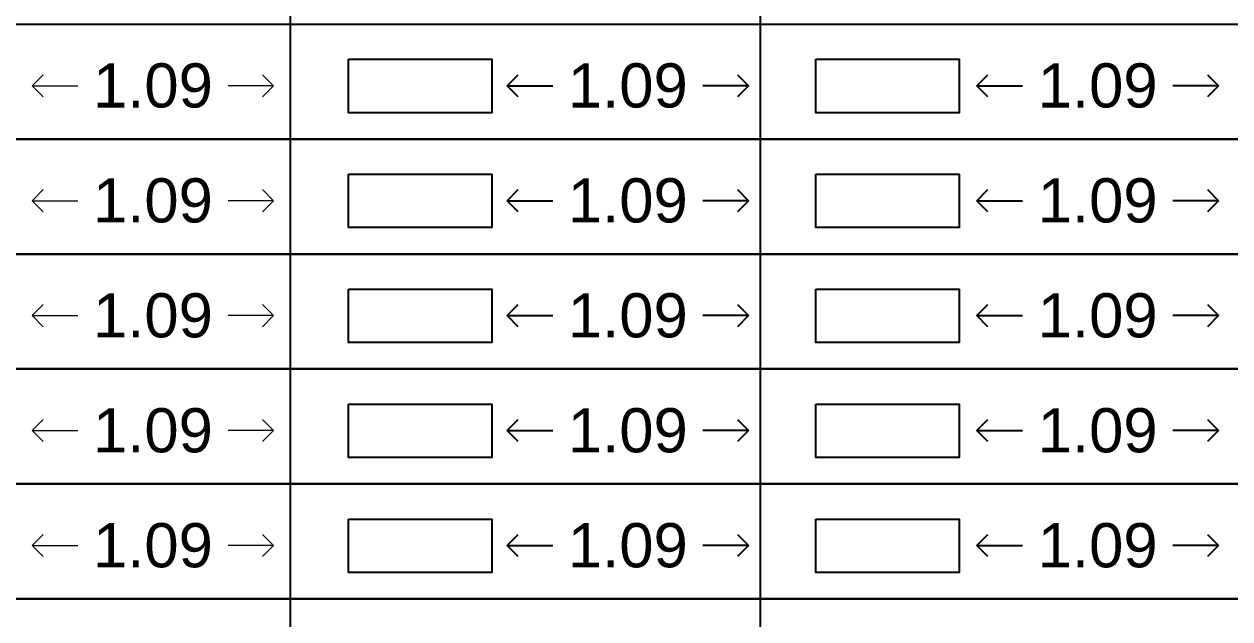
# Model space of a CAD drawing. Header units: metres. Extents: x -9481 to -9285, y 28740 to 57552.
# Drawn here: x -9452.65 to -9447.18, y 28754.5 to 28757.2 of the extents above; entities that cross this region are included whole.
import ezdxf

# ---------------------------------------------------------------- set-up
doc = ezdxf.new("R2010")
doc.units = ezdxf.units.M
doc.header["$PDMODE"] = 34
doc.header["$PDSIZE"] = -15
doc.layers.add('BLK_1_FLR_2_REGULAR_ROOM_1', color=7, linetype='Continuous', lineweight=0)
doc.layers.add('PLAN', color=7, linetype='Continuous', lineweight=40)
doc.layers.add('BLK_1_FLR_3_REGULAR_ROOM_1', color=7, linetype='Continuous')
doc.layers.add('BLK_1_FLR_4_REGULAR_ROOM_1', color=7, linetype='Continuous', plot=False)
doc.styles.add('Arial', font='arial.ttf', dxfattribs={"height": 0.2})
doc.styles.add('style2', font='arial.ttf', dxfattribs={"height": 0.3})
doc.dimstyles.new('INT DIM', dxfattribs={"dimtxt": 0.3, "dimasz": 0.1, "dimexe": 0.18, "dimexo": 0.0625, "dimgap": 0.09, "dimtad": 0, "dimzin": 0, "dimdsep": 46, "dimtxsty": 'style2', "dimblk": 'OPEN90', "dimcen": 0.09, "dimse1": 1, "dimse2": 1, "dimclrd": 250, "dimclrt": 256, "dimadec": 0, "dimazin": 0, "dimtfac": 1, "dimtofl": 0, "dimtmove": 0, "dimatfit": 3, "dimfxl": 0.18, "dimtolj": 1, "dimtzin": 0, "dimlwd": -1, "dimarcsym": 0})

# ---------------------------------------------------------------- blocks, each defined once
blk = doc.blocks.new('_Open90')
at = {"layer": 'PLAN', "color": 0, "lineweight": -2}
for p, q in [((0, 0), (-1, 0)), ((-0.5, 0.5), (0, 0)), ((0, 0), (-0.5, -0.5))]:
    blk.add_line(p, q, dxfattribs=at)
blk = doc.blocks.new('*D347')
at = {"layer": 'BLK_1_FLR_2_REGULAR_ROOM_1', "color": 250, "transparency": 16777216}
for p, q in [((-9452.5093, 28756.9188), (-9452.4024, 28756.9188)), ((-9451.6143, 28756.9188), (-9451.7213, 28756.9188))]:
    blk.add_line(p, q, dxfattribs=at)
at = {"layer": 'Defpoints', "color": 0, "transparency": 16777216}
for p in [(-9452.6093, 28757.0389), (-9451.5143, 28757.0389), (-9451.5143, 28756.9188)]:
    blk.add_point(p, dxfattribs=at)
at = {"layer": 'BLK_1_FLR_2_REGULAR_ROOM_1', "color": 250, "transparency": 16777216, "xscale": 0.1, "yscale": 0.1, "zscale": 0.1, "rotation": 180}
blk.add_blockref('_Open90', (-9452.6093, 28756.9188), dxfattribs=at)
at = {"layer": 'BLK_1_FLR_2_REGULAR_ROOM_1', "color": 250, "transparency": 16777216, "xscale": 0.1, "yscale": 0.1, "zscale": 0.1}
blk.add_blockref('_Open90', (-9451.5143, 28756.9188), dxfattribs=at)
at = {"layer": 'BLK_1_FLR_2_REGULAR_ROOM_1', "transparency": 16777216, "insert": (-9452.0618, 28756.9188), "char_height": 0.2, "attachment_point": 5, "style": 'Arial', "bg_fill": 3, "box_fill_scale": 1.1, "bg_fill_color": 256, "bg_fill_true_color": 13158600, "bg_fill_transparency": 0}
blk.add_mtext('\\A1;1.09', dxfattribs=at)
blk = doc.blocks.new('*D348')
at = {"layer": 'BLK_1_FLR_3_REGULAR_ROOM_1', "color": 250, "transparency": 16777216}
for p, q in [((-9450.3558, 28756.9188), (-9450.2489, 28756.9188)), ((-9449.4608, 28756.9188), (-9449.5678, 28756.9188))]:
    blk.add_line(p, q, dxfattribs=at)
at = {"layer": 'Defpoints', "color": 0, "transparency": 16777216}
for p in [(-9450.4558, 28757.0389), (-9449.3608, 28757.0389), (-9449.3608, 28756.9188)]:
    blk.add_point(p, dxfattribs=at)
at = {"layer": 'BLK_1_FLR_3_REGULAR_ROOM_1', "color": 250, "transparency": 16777216, "xscale": 0.1, "yscale": 0.1, "zscale": 0.1, "rotation": 180}
blk.add_blockref('_Open90', (-9450.4558, 28756.9188), dxfattribs=at)
at = {"layer": 'BLK_1_FLR_3_REGULAR_ROOM_1', "color": 250, "transparency": 16777216, "xscale": 0.1, "yscale": 0.1, "zscale": 0.1}
blk.add_blockref('_Open90', (-9449.3608, 28756.9188), dxfattribs=at)
at = {"layer": 'BLK_1_FLR_3_REGULAR_ROOM_1', "transparency": 16777216, "insert": (-9449.9083, 28756.9188), "char_height": 0.2, "attachment_point": 5, "style": 'Arial', "bg_fill": 3, "box_fill_scale": 1.1, "bg_fill_color": 256, "bg_fill_true_color": 13158600, "bg_fill_transparency": 0}
blk.add_mtext('\\A1;1.09', dxfattribs=at)
blk = doc.blocks.new('*D349')
at = {"layer": 'BLK_1_FLR_4_REGULAR_ROOM_1', "color": 250, "transparency": 16777216}
for p, q in [((-9448.2254, 28756.9188), (-9448.1184, 28756.9188)), ((-9447.3304, 28756.9188), (-9447.4373, 28756.9188))]:
    blk.add_line(p, q, dxfattribs=at)
at = {"layer": 'Defpoints', "color": 0, "transparency": 16777216}
for p in [(-9448.3254, 28757.0389), (-9447.2304, 28757.0389), (-9447.2304, 28756.9188)]:
    blk.add_point(p, dxfattribs=at)
at = {"layer": 'BLK_1_FLR_4_REGULAR_ROOM_1', "color": 250, "transparency": 16777216, "xscale": 0.1, "yscale": 0.1, "zscale": 0.1, "rotation": 180}
blk.add_blockref('_Open90', (-9448.3254, 28756.9188), dxfattribs=at)
at = {"layer": 'BLK_1_FLR_4_REGULAR_ROOM_1', "color": 250, "transparency": 16777216, "xscale": 0.1, "yscale": 0.1, "zscale": 0.1}
blk.add_blockref('_Open90', (-9447.2304, 28756.9188), dxfattribs=at)
at = {"layer": 'BLK_1_FLR_4_REGULAR_ROOM_1', "transparency": 16777216, "insert": (-9447.7779, 28756.9188), "char_height": 0.2, "attachment_point": 5, "style": 'Arial', "bg_fill": 3, "box_fill_scale": 1.1, "bg_fill_color": 256, "bg_fill_true_color": 13158600, "bg_fill_transparency": 0}
blk.add_mtext('\\A1;1.09', dxfattribs=at)
blk = doc.blocks.new('*D354')
at = {"layer": 'BLK_1_FLR_2_REGULAR_ROOM_1', "color": 250, "transparency": 16777216}
for p, q in [((-9452.5093, 28756.3982), (-9452.4024, 28756.3982)), ((-9451.6143, 28756.3982), (-9451.7213, 28756.3982))]:
    blk.add_line(p, q, dxfattribs=at)
at = {"layer": 'Defpoints', "color": 0, "transparency": 16777216}
for p in [(-9452.6093, 28756.5182), (-9451.5143, 28756.5182), (-9451.5143, 28756.3982)]:
    blk.add_point(p, dxfattribs=at)
at = {"layer": 'BLK_1_FLR_2_REGULAR_ROOM_1', "color": 250, "transparency": 16777216, "xscale": 0.1, "yscale": 0.1, "zscale": 0.1, "rotation": 180}
blk.add_blockref('_Open90', (-9452.6093, 28756.3982), dxfattribs=at)
at = {"layer": 'BLK_1_FLR_2_REGULAR_ROOM_1', "color": 250, "transparency": 16777216, "xscale": 0.1, "yscale": 0.1, "zscale": 0.1}
blk.add_blockref('_Open90', (-9451.5143, 28756.3982), dxfattribs=at)
at = {"layer": 'BLK_1_FLR_2_REGULAR_ROOM_1', "transparency": 16777216, "insert": (-9452.0618, 28756.3982), "char_height": 0.2, "attachment_point": 5, "style": 'Arial', "bg_fill": 3, "box_fill_scale": 1.1, "bg_fill_color": 256, "bg_fill_true_color": 13158600, "bg_fill_transparency": 0}
blk.add_mtext('\\A1;1.09', dxfattribs=at)
blk = doc.blocks.new('*D355')
at = {"layer": 'BLK_1_FLR_3_REGULAR_ROOM_1', "color": 250, "transparency": 16777216}
for p, q in [((-9450.3558, 28756.3982), (-9450.2489, 28756.3982)), ((-9449.4608, 28756.3982), (-9449.5678, 28756.3982))]:
    blk.add_line(p, q, dxfattribs=at)
at = {"layer": 'Defpoints', "color": 0, "transparency": 16777216}
for p in [(-9450.4558, 28756.5182), (-9449.3608, 28756.5182), (-9449.3608, 28756.3982)]:
    blk.add_point(p, dxfattribs=at)
at = {"layer": 'BLK_1_FLR_3_REGULAR_ROOM_1', "color": 250, "transparency": 16777216, "xscale": 0.1, "yscale": 0.1, "zscale": 0.1, "rotation": 180}
blk.add_blockref('_Open90', (-9450.4558, 28756.3982), dxfattribs=at)
at = {"layer": 'BLK_1_FLR_3_REGULAR_ROOM_1', "color": 250, "transparency": 16777216, "xscale": 0.1, "yscale": 0.1, "zscale": 0.1}
blk.add_blockref('_Open90', (-9449.3608, 28756.3982), dxfattribs=at)
at = {"layer": 'BLK_1_FLR_3_REGULAR_ROOM_1', "transparency": 16777216, "insert": (-9449.9083, 28756.3982), "char_height": 0.2, "attachment_point": 5, "style": 'Arial', "bg_fill": 3, "box_fill_scale": 1.1, "bg_fill_color": 256, "bg_fill_true_color": 13158600, "bg_fill_transparency": 0}
blk.add_mtext('\\A1;1.09', dxfattribs=at)
blk = doc.blocks.new('*D356')
at = {"layer": 'BLK_1_FLR_4_REGULAR_ROOM_1', "color": 250, "transparency": 16777216}
for p, q in [((-9448.2254, 28756.3982), (-9448.1184, 28756.3982)), ((-9447.3304, 28756.3982), (-9447.4373, 28756.3982))]:
    blk.add_line(p, q, dxfattribs=at)
at = {"layer": 'Defpoints', "color": 0, "transparency": 16777216}
for p in [(-9448.3254, 28756.5182), (-9447.2304, 28756.5182), (-9447.2304, 28756.3982)]:
    blk.add_point(p, dxfattribs=at)
at = {"layer": 'BLK_1_FLR_4_REGULAR_ROOM_1', "color": 250, "transparency": 16777216, "xscale": 0.1, "yscale": 0.1, "zscale": 0.1, "rotation": 180}
blk.add_blockref('_Open90', (-9448.3254, 28756.3982), dxfattribs=at)
at = {"layer": 'BLK_1_FLR_4_REGULAR_ROOM_1', "color": 250, "transparency": 16777216, "xscale": 0.1, "yscale": 0.1, "zscale": 0.1}
blk.add_blockref('_Open90', (-9447.2304, 28756.3982), dxfattribs=at)
at = {"layer": 'BLK_1_FLR_4_REGULAR_ROOM_1', "transparency": 16777216, "insert": (-9447.7779, 28756.3982), "char_height": 0.2, "attachment_point": 5, "style": 'Arial', "bg_fill": 3, "box_fill_scale": 1.1, "bg_fill_color": 256, "bg_fill_true_color": 13158600, "bg_fill_transparency": 0}
blk.add_mtext('\\A1;1.09', dxfattribs=at)
blk = doc.blocks.new('*D361')
at = {"layer": 'BLK_1_FLR_2_REGULAR_ROOM_1', "color": 250, "transparency": 16777216}
for p, q in [((-9452.5093, 28755.8775), (-9452.4024, 28755.8775)), ((-9451.6143, 28755.8775), (-9451.7213, 28755.8775))]:
    blk.add_line(p, q, dxfattribs=at)
at = {"layer": 'Defpoints', "color": 0, "transparency": 16777216}
for p in [(-9452.6093, 28755.9976), (-9451.5143, 28755.9976), (-9451.5143, 28755.8775)]:
    blk.add_point(p, dxfattribs=at)
at = {"layer": 'BLK_1_FLR_2_REGULAR_ROOM_1', "color": 250, "transparency": 16777216, "xscale": 0.1, "yscale": 0.1, "zscale": 0.1, "rotation": 180}
blk.add_blockref('_Open90', (-9452.6093, 28755.8775), dxfattribs=at)
at = {"layer": 'BLK_1_FLR_2_REGULAR_ROOM_1', "color": 250, "transparency": 16777216, "xscale": 0.1, "yscale": 0.1, "zscale": 0.1}
blk.add_blockref('_Open90', (-9451.5143, 28755.8775), dxfattribs=at)
at = {"layer": 'BLK_1_FLR_2_REGULAR_ROOM_1', "transparency": 16777216, "insert": (-9452.0618, 28755.8775), "char_height": 0.2, "attachment_point": 5, "style": 'Arial', "bg_fill": 3, "box_fill_scale": 1.1, "bg_fill_color": 256, "bg_fill_true_color": 13158600, "bg_fill_transparency": 0}
blk.add_mtext('\\A1;1.09', dxfattribs=at)
blk = doc.blocks.new('*D362')
at = {"layer": 'BLK_1_FLR_3_REGULAR_ROOM_1', "color": 250, "transparency": 16777216}
for p, q in [((-9450.3558, 28755.8775), (-9450.2489, 28755.8775)), ((-9449.4608, 28755.8775), (-9449.5678, 28755.8775))]:
    blk.add_line(p, q, dxfattribs=at)
at = {"layer": 'Defpoints', "color": 0, "transparency": 16777216}
for p in [(-9450.4558, 28755.9976), (-9449.3608, 28755.9976), (-9449.3608, 28755.8775)]:
    blk.add_point(p, dxfattribs=at)
at = {"layer": 'BLK_1_FLR_3_REGULAR_ROOM_1', "color": 250, "transparency": 16777216, "xscale": 0.1, "yscale": 0.1, "zscale": 0.1, "rotation": 180}
blk.add_blockref('_Open90', (-9450.4558, 28755.8775), dxfattribs=at)
at = {"layer": 'BLK_1_FLR_3_REGULAR_ROOM_1', "color": 250, "transparency": 16777216, "xscale": 0.1, "yscale": 0.1, "zscale": 0.1}
blk.add_blockref('_Open90', (-9449.3608, 28755.8775), dxfattribs=at)
at = {"layer": 'BLK_1_FLR_3_REGULAR_ROOM_1', "transparency": 16777216, "insert": (-9449.9083, 28755.8775), "char_height": 0.2, "attachment_point": 5, "style": 'Arial', "bg_fill": 3, "box_fill_scale": 1.1, "bg_fill_color": 256, "bg_fill_true_color": 13158600, "bg_fill_transparency": 0}
blk.add_mtext('\\A1;1.09', dxfattribs=at)
blk = doc.blocks.new('*D363')
at = {"layer": 'BLK_1_FLR_4_REGULAR_ROOM_1', "color": 250, "transparency": 16777216}
for p, q in [((-9448.2254, 28755.8775), (-9448.1184, 28755.8775)), ((-9447.3304, 28755.8775), (-9447.4373, 28755.8775))]:
    blk.add_line(p, q, dxfattribs=at)
at = {"layer": 'Defpoints', "color": 0, "transparency": 16777216}
for p in [(-9448.3254, 28755.9976), (-9447.2304, 28755.9976), (-9447.2304, 28755.8775)]:
    blk.add_point(p, dxfattribs=at)
at = {"layer": 'BLK_1_FLR_4_REGULAR_ROOM_1', "color": 250, "transparency": 16777216, "xscale": 0.1, "yscale": 0.1, "zscale": 0.1, "rotation": 180}
blk.add_blockref('_Open90', (-9448.3254, 28755.8775), dxfattribs=at)
at = {"layer": 'BLK_1_FLR_4_REGULAR_ROOM_1', "color": 250, "transparency": 16777216, "xscale": 0.1, "yscale": 0.1, "zscale": 0.1}
blk.add_blockref('_Open90', (-9447.2304, 28755.8775), dxfattribs=at)
at = {"layer": 'BLK_1_FLR_4_REGULAR_ROOM_1', "transparency": 16777216, "insert": (-9447.7779, 28755.8775), "char_height": 0.2, "attachment_point": 5, "style": 'Arial', "bg_fill": 3, "box_fill_scale": 1.1, "bg_fill_color": 256, "bg_fill_true_color": 13158600, "bg_fill_transparency": 0}
blk.add_mtext('\\A1;1.09', dxfattribs=at)
blk = doc.blocks.new('*D368')
at = {"layer": 'BLK_1_FLR_2_REGULAR_ROOM_1', "color": 250, "transparency": 16777216}
for p, q in [((-9452.5093, 28755.3569), (-9452.4024, 28755.3569)), ((-9451.6143, 28755.3569), (-9451.7213, 28755.3569))]:
    blk.add_line(p, q, dxfattribs=at)
at = {"layer": 'Defpoints', "color": 0, "transparency": 16777216}
for p in [(-9452.6093, 28755.477), (-9451.5143, 28755.477), (-9451.5143, 28755.3569)]:
    blk.add_point(p, dxfattribs=at)
at = {"layer": 'BLK_1_FLR_2_REGULAR_ROOM_1', "color": 250, "transparency": 16777216, "xscale": 0.1, "yscale": 0.1, "zscale": 0.1, "rotation": 180}
blk.add_blockref('_Open90', (-9452.6093, 28755.3569), dxfattribs=at)
at = {"layer": 'BLK_1_FLR_2_REGULAR_ROOM_1', "color": 250, "transparency": 16777216, "xscale": 0.1, "yscale": 0.1, "zscale": 0.1}
blk.add_blockref('_Open90', (-9451.5143, 28755.3569), dxfattribs=at)
at = {"layer": 'BLK_1_FLR_2_REGULAR_ROOM_1', "transparency": 16777216, "insert": (-9452.0618, 28755.3569), "char_height": 0.2, "attachment_point": 5, "style": 'Arial', "bg_fill": 3, "box_fill_scale": 1.1, "bg_fill_color": 256, "bg_fill_true_color": 13158600, "bg_fill_transparency": 0}
blk.add_mtext('\\A1;1.09', dxfattribs=at)
blk = doc.blocks.new('*D369')
at = {"layer": 'BLK_1_FLR_3_REGULAR_ROOM_1', "color": 250, "transparency": 16777216}
for p, q in [((-9450.3558, 28755.3569), (-9450.2489, 28755.3569)), ((-9449.4608, 28755.3569), (-9449.5678, 28755.3569))]:
    blk.add_line(p, q, dxfattribs=at)
at = {"layer": 'Defpoints', "color": 0, "transparency": 16777216}
for p in [(-9450.4558, 28755.477), (-9449.3608, 28755.477), (-9449.3608, 28755.3569)]:
    blk.add_point(p, dxfattribs=at)
at = {"layer": 'BLK_1_FLR_3_REGULAR_ROOM_1', "color": 250, "transparency": 16777216, "xscale": 0.1, "yscale": 0.1, "zscale": 0.1, "rotation": 180}
blk.add_blockref('_Open90', (-9450.4558, 28755.3569), dxfattribs=at)
at = {"layer": 'BLK_1_FLR_3_REGULAR_ROOM_1', "color": 250, "transparency": 16777216, "xscale": 0.1, "yscale": 0.1, "zscale": 0.1}
blk.add_blockref('_Open90', (-9449.3608, 28755.3569), dxfattribs=at)
at = {"layer": 'BLK_1_FLR_3_REGULAR_ROOM_1', "transparency": 16777216, "insert": (-9449.9083, 28755.3569), "char_height": 0.2, "attachment_point": 5, "style": 'Arial', "bg_fill": 3, "box_fill_scale": 1.1, "bg_fill_color": 256, "bg_fill_true_color": 13158600, "bg_fill_transparency": 0}
blk.add_mtext('\\A1;1.09', dxfattribs=at)
blk = doc.blocks.new('*D370')
at = {"layer": 'BLK_1_FLR_4_REGULAR_ROOM_1', "color": 250, "transparency": 16777216}
for p, q in [((-9448.2254, 28755.3569), (-9448.1184, 28755.3569)), ((-9447.3304, 28755.3569), (-9447.4373, 28755.3569))]:
    blk.add_line(p, q, dxfattribs=at)
at = {"layer": 'Defpoints', "color": 0, "transparency": 16777216}
for p in [(-9448.3254, 28755.477), (-9447.2304, 28755.477), (-9447.2304, 28755.3569)]:
    blk.add_point(p, dxfattribs=at)
at = {"layer": 'BLK_1_FLR_4_REGULAR_ROOM_1', "color": 250, "transparency": 16777216, "xscale": 0.1, "yscale": 0.1, "zscale": 0.1, "rotation": 180}
blk.add_blockref('_Open90', (-9448.3254, 28755.3569), dxfattribs=at)
at = {"layer": 'BLK_1_FLR_4_REGULAR_ROOM_1', "color": 250, "transparency": 16777216, "xscale": 0.1, "yscale": 0.1, "zscale": 0.1}
blk.add_blockref('_Open90', (-9447.2304, 28755.3569), dxfattribs=at)
at = {"layer": 'BLK_1_FLR_4_REGULAR_ROOM_1', "transparency": 16777216, "insert": (-9447.7779, 28755.3569), "char_height": 0.2, "attachment_point": 5, "style": 'Arial', "bg_fill": 3, "box_fill_scale": 1.1, "bg_fill_color": 256, "bg_fill_true_color": 13158600, "bg_fill_transparency": 0}
blk.add_mtext('\\A1;1.09', dxfattribs=at)
blk = doc.blocks.new('*D382')
at = {"layer": 'BLK_1_FLR_2_REGULAR_ROOM_1', "color": 250, "transparency": 16777216}
for p, q in [((-9452.5093, 28754.8362), (-9452.4024, 28754.8362)), ((-9451.6143, 28754.8362), (-9451.7213, 28754.8362))]:
    blk.add_line(p, q, dxfattribs=at)
at = {"layer": 'Defpoints', "color": 0, "transparency": 16777216}
for p in [(-9452.6093, 28754.9563), (-9451.5143, 28754.9563), (-9451.5143, 28754.8362)]:
    blk.add_point(p, dxfattribs=at)
at = {"layer": 'BLK_1_FLR_2_REGULAR_ROOM_1', "color": 250, "transparency": 16777216, "xscale": 0.1, "yscale": 0.1, "zscale": 0.1, "rotation": 180}
blk.add_blockref('_Open90', (-9452.6093, 28754.8362), dxfattribs=at)
at = {"layer": 'BLK_1_FLR_2_REGULAR_ROOM_1', "color": 250, "transparency": 16777216, "xscale": 0.1, "yscale": 0.1, "zscale": 0.1}
blk.add_blockref('_Open90', (-9451.5143, 28754.8362), dxfattribs=at)
at = {"layer": 'BLK_1_FLR_2_REGULAR_ROOM_1', "transparency": 16777216, "insert": (-9452.0618, 28754.8362), "char_height": 0.2, "attachment_point": 5, "style": 'Arial', "bg_fill": 3, "box_fill_scale": 1.1, "bg_fill_color": 256, "bg_fill_true_color": 13158600, "bg_fill_transparency": 0}
blk.add_mtext('\\A1;1.09', dxfattribs=at)
blk = doc.blocks.new('*D383')
at = {"layer": 'BLK_1_FLR_3_REGULAR_ROOM_1', "color": 250, "transparency": 16777216}
for p, q in [((-9450.3558, 28754.8362), (-9450.2489, 28754.8362)), ((-9449.4608, 28754.8362), (-9449.5678, 28754.8362))]:
    blk.add_line(p, q, dxfattribs=at)
at = {"layer": 'Defpoints', "color": 0, "transparency": 16777216}
for p in [(-9450.4558, 28754.9563), (-9449.3608, 28754.9563), (-9449.3608, 28754.8362)]:
    blk.add_point(p, dxfattribs=at)
at = {"layer": 'BLK_1_FLR_3_REGULAR_ROOM_1', "color": 250, "transparency": 16777216, "xscale": 0.1, "yscale": 0.1, "zscale": 0.1, "rotation": 180}
blk.add_blockref('_Open90', (-9450.4558, 28754.8362), dxfattribs=at)
at = {"layer": 'BLK_1_FLR_3_REGULAR_ROOM_1', "color": 250, "transparency": 16777216, "xscale": 0.1, "yscale": 0.1, "zscale": 0.1}
blk.add_blockref('_Open90', (-9449.3608, 28754.8362), dxfattribs=at)
at = {"layer": 'BLK_1_FLR_3_REGULAR_ROOM_1', "transparency": 16777216, "insert": (-9449.9083, 28754.8362), "char_height": 0.2, "attachment_point": 5, "style": 'Arial', "bg_fill": 3, "box_fill_scale": 1.1, "bg_fill_color": 256, "bg_fill_true_color": 13158600, "bg_fill_transparency": 0}
blk.add_mtext('\\A1;1.09', dxfattribs=at)
blk = doc.blocks.new('*D384')
at = {"layer": 'BLK_1_FLR_4_REGULAR_ROOM_1', "color": 250, "transparency": 16777216}
for p, q in [((-9448.2254, 28754.8362), (-9448.1184, 28754.8362)), ((-9447.3304, 28754.8362), (-9447.4373, 28754.8362))]:
    blk.add_line(p, q, dxfattribs=at)
at = {"layer": 'Defpoints', "color": 0, "transparency": 16777216}
for p in [(-9448.3254, 28754.9563), (-9447.2304, 28754.9563), (-9447.2304, 28754.8362)]:
    blk.add_point(p, dxfattribs=at)
at = {"layer": 'BLK_1_FLR_4_REGULAR_ROOM_1', "color": 250, "transparency": 16777216, "xscale": 0.1, "yscale": 0.1, "zscale": 0.1, "rotation": 180}
blk.add_blockref('_Open90', (-9448.3254, 28754.8362), dxfattribs=at)
at = {"layer": 'BLK_1_FLR_4_REGULAR_ROOM_1', "color": 250, "transparency": 16777216, "xscale": 0.1, "yscale": 0.1, "zscale": 0.1}
blk.add_blockref('_Open90', (-9447.2304, 28754.8362), dxfattribs=at)
at = {"layer": 'BLK_1_FLR_4_REGULAR_ROOM_1', "transparency": 16777216, "insert": (-9447.7779, 28754.8362), "char_height": 0.2, "attachment_point": 5, "style": 'Arial', "bg_fill": 3, "box_fill_scale": 1.1, "bg_fill_color": 256, "bg_fill_true_color": 13158600, "bg_fill_transparency": 0}
blk.add_mtext('\\A1;1.09', dxfattribs=at)

msp = doc.modelspace()

# ---------------------------------------------------------------- linework, layer by layer
for p, q in [((-9451.4401, 28757.7184), (-9451.4401, 28757.1978)), ((-9449.3086, 28757.7184), (-9449.3086, 28757.1978)), ((-9451.4401, 28757.1978), (-9451.4401, 28756.6772)), ((-9449.3086, 28757.1978), (-9449.3086, 28756.6772)), ((-9451.4401, 28756.6772), (-9451.4401, 28756.1565)), ((-9449.3086, 28756.6772), (-9449.3086, 28756.1565)), ((-9451.4401, 28756.1565), (-9451.4401, 28755.6359)), ((-9449.3086, 28756.1565), (-9449.3086, 28755.6359)), ((-9451.4401, 28755.6359), (-9451.4401, 28755.1152)), ((-9449.3086, 28755.6359), (-9449.3086, 28755.1152)), ((-9451.4401, 28755.1152), (-9451.4401, 28754.5946)), ((-9449.3086, 28755.1152), (-9449.3086, 28754.5946)), ((-9451.4401, 28754.5946), (-9451.4401, 28754.0739)), ((-9449.3086, 28754.5946), (-9449.3086, 28754.0739))]:
    msp.add_line(p, q)
for points in [[(-9461.7318, 28757.1978), (-9442.23, 28757.1978), (-9442.23, 28756.6772), (-9461.7318, 28756.6772)], [(-9461.7318, 28756.6772), (-9442.23, 28756.6772), (-9442.23, 28756.1565), (-9461.7318, 28756.1565)], [(-9461.7318, 28756.1565), (-9442.23, 28756.1565), (-9442.23, 28755.6359), (-9461.7318, 28755.6359)], [(-9461.7318, 28755.6359), (-9442.23, 28755.6359), (-9442.23, 28755.1152), (-9481.2579, 28755.1152), (-9481.2579, 28755.6359), (-9481.2579, 28755.6359)]]:
    msp.add_lwpolyline(points)
msp.add_lwpolyline([(-9481.2579, 28754.5946), (-9442.23, 28754.5946), (-9442.23, 28754.0739), (-9481.2579, 28754.0739), (-9481.2579, 28754.5946)], close=True)
at = {"layer": 'BLK_1_FLR_3_REGULAR_ROOM_1', "color": 36}
msp.add_lwpolyline([(-9451.1743, 28757.0389), (-9450.5251, 28757.0389), (-9450.5251, 28756.7967), (-9451.1743, 28756.7967)], close=True, dxfattribs=at)
at = {"layer": 'BLK_1_FLR_3_REGULAR_ROOM_1', "color": 37}
msp.add_lwpolyline([(-9451.1743, 28756.5182), (-9450.5251, 28756.5182), (-9450.5251, 28756.2761), (-9451.1743, 28756.2761)], close=True, dxfattribs=at)
at = {"layer": 'BLK_1_FLR_3_REGULAR_ROOM_1', "color": 38}
for points in [[(-9451.1743, 28755.9976), (-9450.5251, 28755.9976), (-9450.5251, 28755.7554), (-9451.1743, 28755.7554)], [(-9451.1743, 28754.9563), (-9450.5251, 28754.9563), (-9450.5251, 28754.7142), (-9451.1743, 28754.7142)]]:
    msp.add_lwpolyline(points, close=True, dxfattribs=at)
at = {"layer": 'BLK_1_FLR_3_REGULAR_ROOM_1', "color": 39}
msp.add_lwpolyline([(-9451.1743, 28755.477), (-9450.5251, 28755.477), (-9450.5251, 28755.2348), (-9451.1743, 28755.2348)], close=True, dxfattribs=at)
at = {"layer": 'BLK_1_FLR_4_REGULAR_ROOM_1', "color": 36}
msp.add_lwpolyline([(-9449.0552, 28757.0389), (-9448.406, 28757.0389), (-9448.406, 28756.7967), (-9449.0552, 28756.7967)], close=True, dxfattribs=at)
at = {"layer": 'BLK_1_FLR_4_REGULAR_ROOM_1', "color": 37}
msp.add_lwpolyline([(-9449.0552, 28756.5182), (-9448.406, 28756.5182), (-9448.406, 28756.2761), (-9449.0552, 28756.2761)], close=True, dxfattribs=at)
at = {"layer": 'BLK_1_FLR_4_REGULAR_ROOM_1', "color": 38}
for points in [[(-9449.0552, 28755.9976), (-9448.406, 28755.9976), (-9448.406, 28755.7554), (-9449.0552, 28755.7554)], [(-9449.0552, 28754.9563), (-9448.406, 28754.9563), (-9448.406, 28754.7142), (-9449.0552, 28754.7142)]]:
    msp.add_lwpolyline(points, close=True, dxfattribs=at)
at = {"layer": 'BLK_1_FLR_4_REGULAR_ROOM_1', "color": 39}
msp.add_lwpolyline([(-9449.0552, 28755.477), (-9448.406, 28755.477), (-9448.406, 28755.2348), (-9449.0552, 28755.2348)], close=True, dxfattribs=at)

# ---------------------------------------------------------------- dimensions: what is measured, and where the dimension line sits
at = {"layer": 'BLK_1_FLR_2_REGULAR_ROOM_1', "color": 38}
dim = msp.add_linear_dim(base=(-9451.51435, 28754.83623), p1=(-9452.60932, 28754.9563), p2=(-9451.51435, 28754.9563), dimstyle='INT DIM', override={"dimtxt": 0.2, "dimtxsty": 'Arial', "dimfxl": 0.125, "dimtfill": 1, "dimtfillclr": 7, "dimarcsym": 1}, dxfattribs=at)
dim.commit()
dim.dimension.update_dxf_attribs({"geometry": '*D382', "text_midpoint": (-9452.06184, 28754.83623)})
at = {"layer": 'BLK_1_FLR_3_REGULAR_ROOM_1', "color": 38}
dim = msp.add_linear_dim(base=(-9449.36082, 28754.83623), p1=(-9450.4558, 28754.9563), p2=(-9449.36082, 28754.9563), dimstyle='INT DIM', override={"dimtxt": 0.2, "dimtxsty": 'Arial', "dimfxl": 0.125, "dimtfill": 1, "dimtfillclr": 7, "dimarcsym": 1}, dxfattribs=at)
dim.commit()
dim.dimension.update_dxf_attribs({"geometry": '*D383', "text_midpoint": (-9449.90831, 28754.83623)})
at = {"layer": 'BLK_1_FLR_4_REGULAR_ROOM_1', "color": 38}
dim = msp.add_linear_dim(base=(-9447.23039, 28754.83623), p1=(-9448.32537, 28754.9563), p2=(-9447.23039, 28754.9563), dimstyle='INT DIM', override={"dimtxt": 0.2, "dimtxsty": 'Arial', "dimfxl": 0.125, "dimtfill": 1, "dimtfillclr": 7, "dimarcsym": 1}, dxfattribs=at)
dim.commit()
dim.dimension.update_dxf_attribs({"geometry": '*D384', "text_midpoint": (-9447.77788, 28754.83623)})

# ---------------------------------------------------------------- next in the draw order: linework, layer by layer
msp.add_lwpolyline([(-9481.2579, 28755.1152), (-9442.23, 28755.1152), (-9442.23, 28754.5946), (-9481.2579, 28754.5946), (-9481.2579, 28755.1152)], close=True)

# ---------------------------------------------------------------- next in the draw order: dimensions: what is measured, and where the dimension line sits
at = {"layer": 'BLK_1_FLR_2_REGULAR_ROOM_1', "color": 36}
dim = msp.add_linear_dim(base=(-9451.51435, 28756.91882), p1=(-9452.60932, 28757.03889), p2=(-9451.51435, 28757.03889), dimstyle='INT DIM', override={"dimtxt": 0.2, "dimtxsty": 'Arial', "dimfxl": 0.125, "dimtfill": 1, "dimtfillclr": 7, "dimarcsym": 1}, dxfattribs=at)
dim.commit()
dim.dimension.update_dxf_attribs({"geometry": '*D347', "text_midpoint": (-9452.06184, 28756.91882)})
at = {"layer": 'BLK_1_FLR_2_REGULAR_ROOM_1', "color": 37}
dim = msp.add_linear_dim(base=(-9451.51435, 28756.39817), p1=(-9452.60932, 28756.51825), p2=(-9451.51435, 28756.51825), dimstyle='INT DIM', override={"dimtxt": 0.2, "dimtxsty": 'Arial', "dimfxl": 0.125, "dimtfill": 1, "dimtfillclr": 7, "dimarcsym": 1}, dxfattribs=at)
dim.commit()
dim.dimension.update_dxf_attribs({"geometry": '*D354', "text_midpoint": (-9452.06184, 28756.39817)})
at = {"layer": 'BLK_1_FLR_2_REGULAR_ROOM_1', "color": 38}
dim = msp.add_linear_dim(base=(-9451.51435, 28755.87752), p1=(-9452.60932, 28755.9976), p2=(-9451.51435, 28755.9976), dimstyle='INT DIM', override={"dimtxt": 0.2, "dimtxsty": 'Arial', "dimfxl": 0.125, "dimtfill": 1, "dimtfillclr": 7, "dimarcsym": 1}, dxfattribs=at)
dim.commit()
dim.dimension.update_dxf_attribs({"geometry": '*D361', "text_midpoint": (-9452.06184, 28755.87752)})
at = {"layer": 'BLK_1_FLR_2_REGULAR_ROOM_1', "color": 39}
dim = msp.add_linear_dim(base=(-9451.51435, 28755.35688), p1=(-9452.60932, 28755.47695), p2=(-9451.51435, 28755.47695), dimstyle='INT DIM', override={"dimtxt": 0.2, "dimtxsty": 'Arial', "dimfxl": 0.125, "dimtfill": 1, "dimtfillclr": 7, "dimarcsym": 1}, dxfattribs=at)
dim.commit()
dim.dimension.update_dxf_attribs({"geometry": '*D368', "text_midpoint": (-9452.06184, 28755.35688)})
at = {"layer": 'BLK_1_FLR_3_REGULAR_ROOM_1', "color": 36}
dim = msp.add_linear_dim(base=(-9449.36082, 28756.91882), p1=(-9450.4558, 28757.03889), p2=(-9449.36082, 28757.03889), dimstyle='INT DIM', override={"dimtxt": 0.2, "dimtxsty": 'Arial', "dimfxl": 0.125, "dimtfill": 1, "dimtfillclr": 7, "dimarcsym": 1}, dxfattribs=at)
dim.commit()
dim.dimension.update_dxf_attribs({"geometry": '*D348', "text_midpoint": (-9449.90831, 28756.91882)})
at = {"layer": 'BLK_1_FLR_3_REGULAR_ROOM_1', "color": 37}
dim = msp.add_linear_dim(base=(-9449.36082, 28756.39817), p1=(-9450.4558, 28756.51825), p2=(-9449.36082, 28756.51825), dimstyle='INT DIM', override={"dimtxt": 0.2, "dimtxsty": 'Arial', "dimfxl": 0.125, "dimtfill": 1, "dimtfillclr": 7, "dimarcsym": 1}, dxfattribs=at)
dim.commit()
dim.dimension.update_dxf_attribs({"geometry": '*D355', "text_midpoint": (-9449.90831, 28756.39817)})
at = {"layer": 'BLK_1_FLR_3_REGULAR_ROOM_1', "color": 38}
dim = msp.add_linear_dim(base=(-9449.36082, 28755.87752), p1=(-9450.4558, 28755.9976), p2=(-9449.36082, 28755.9976), dimstyle='INT DIM', override={"dimtxt": 0.2, "dimtxsty": 'Arial', "dimfxl": 0.125, "dimtfill": 1, "dimtfillclr": 7, "dimarcsym": 1}, dxfattribs=at)
dim.commit()
dim.dimension.update_dxf_attribs({"geometry": '*D362', "text_midpoint": (-9449.90831, 28755.87752)})
at = {"layer": 'BLK_1_FLR_3_REGULAR_ROOM_1', "color": 39}
dim = msp.add_linear_dim(base=(-9449.36082, 28755.35688), p1=(-9450.4558, 28755.47695), p2=(-9449.36082, 28755.47695), dimstyle='INT DIM', override={"dimtxt": 0.2, "dimtxsty": 'Arial', "dimfxl": 0.125, "dimtfill": 1, "dimtfillclr": 7, "dimarcsym": 1}, dxfattribs=at)
dim.commit()
dim.dimension.update_dxf_attribs({"geometry": '*D369', "text_midpoint": (-9449.90831, 28755.35688)})
at = {"layer": 'BLK_1_FLR_4_REGULAR_ROOM_1', "color": 36}
dim = msp.add_linear_dim(base=(-9447.23039, 28756.91882), p1=(-9448.32537, 28757.03889), p2=(-9447.23039, 28757.03889), dimstyle='INT DIM', override={"dimtxt": 0.2, "dimtxsty": 'Arial', "dimfxl": 0.125, "dimtfill": 1, "dimtfillclr": 7, "dimarcsym": 1}, dxfattribs=at)
dim.commit()
dim.dimension.update_dxf_attribs({"geometry": '*D349', "text_midpoint": (-9447.77788, 28756.91882)})
at = {"layer": 'BLK_1_FLR_4_REGULAR_ROOM_1', "color": 37}
dim = msp.add_linear_dim(base=(-9447.23039, 28756.39817), p1=(-9448.32537, 28756.51825), p2=(-9447.23039, 28756.51825), dimstyle='INT DIM', override={"dimtxt": 0.2, "dimtxsty": 'Arial', "dimfxl": 0.125, "dimtfill": 1, "dimtfillclr": 7, "dimarcsym": 1}, dxfattribs=at)
dim.commit()
dim.dimension.update_dxf_attribs({"geometry": '*D356', "text_midpoint": (-9447.77788, 28756.39817)})
at = {"layer": 'BLK_1_FLR_4_REGULAR_ROOM_1', "color": 38}
dim = msp.add_linear_dim(base=(-9447.23039, 28755.87752), p1=(-9448.32537, 28755.9976), p2=(-9447.23039, 28755.9976), dimstyle='INT DIM', override={"dimtxt": 0.2, "dimtxsty": 'Arial', "dimfxl": 0.125, "dimtfill": 1, "dimtfillclr": 7, "dimarcsym": 1}, dxfattribs=at)
dim.commit()
dim.dimension.update_dxf_attribs({"geometry": '*D363', "text_midpoint": (-9447.77788, 28755.87752)})
at = {"layer": 'BLK_1_FLR_4_REGULAR_ROOM_1', "color": 39}
dim = msp.add_linear_dim(base=(-9447.23039, 28755.35688), p1=(-9448.32537, 28755.47695), p2=(-9447.23039, 28755.47695), dimstyle='INT DIM', override={"dimtxt": 0.2, "dimtxsty": 'Arial', "dimfxl": 0.125, "dimtfill": 1, "dimtfillclr": 7, "dimarcsym": 1}, dxfattribs=at)
dim.commit()
dim.dimension.update_dxf_attribs({"geometry": '*D370', "text_midpoint": (-9447.77788, 28755.35688)})

doc.saveas('drawing.dxf')
